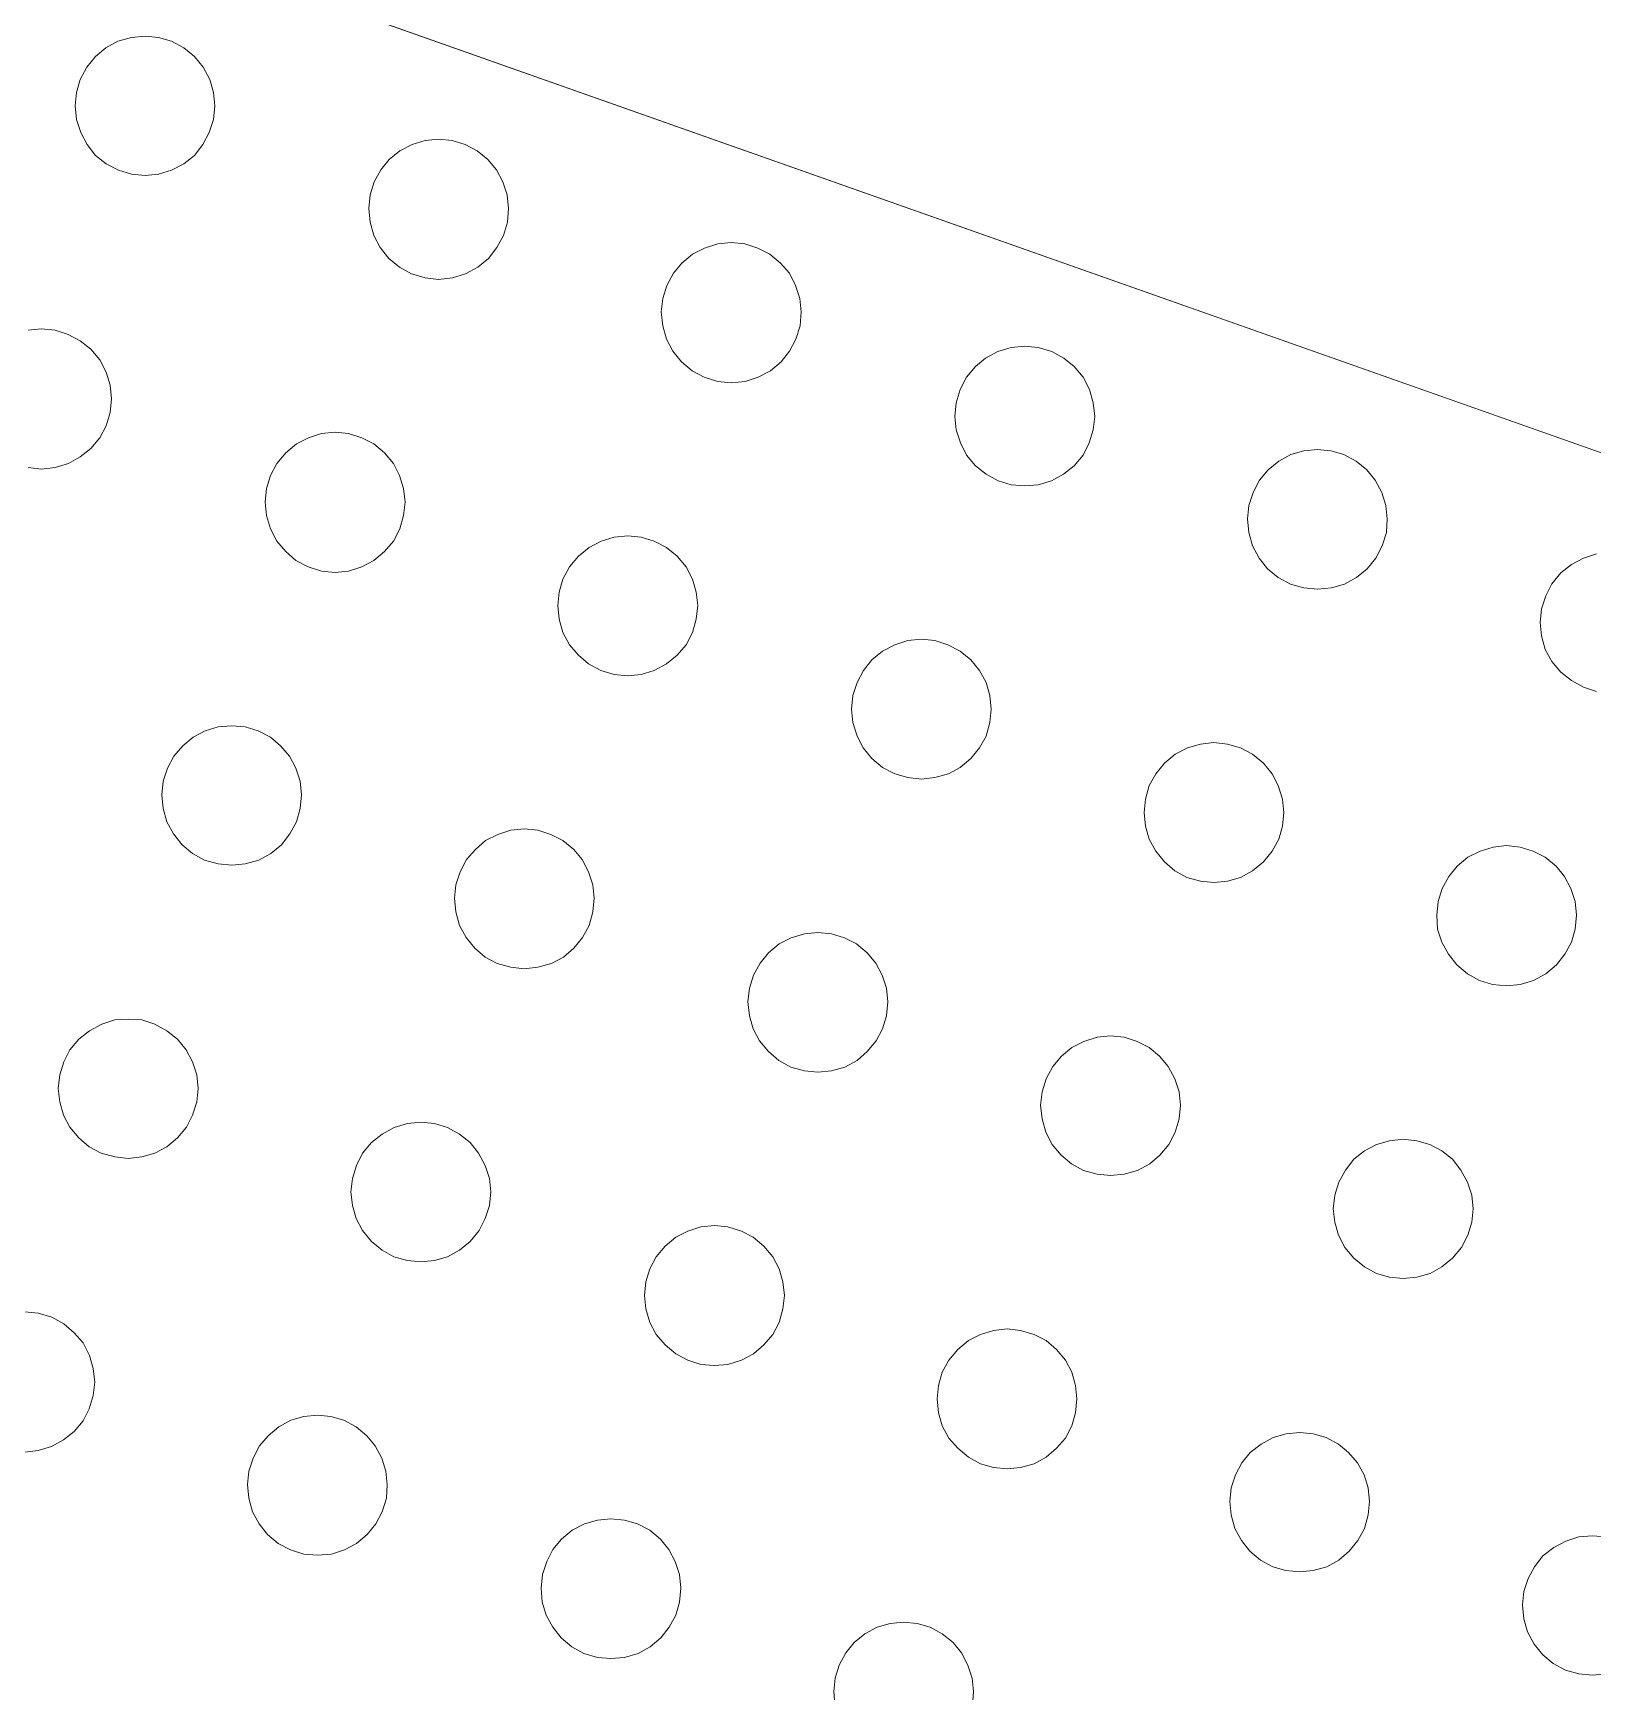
# Model space of a CAD drawing. Header units: metres. Extents: x 105146 to 106170, y 111783 to 118163.
# Drawn here: x 105896.1669 to 105896.5016, y 114674.7174 to 114675.0733 of the extents above; entities that cross this region are included whole.
import ezdxf

# ---------------------------------------------------------------- set-up
doc = ezdxf.new("R2010")
doc.units = ezdxf.units.M
doc.layers.add('20-EP-ZONA-DURA', color=253, linetype='CONTINUOUS', lineweight=13)
doc.layers.add('20-EP-ZONA-VERDE', color=84, linetype='CONTINUOUS', lineweight=13)

msp = doc.modelspace()

# ---------------------------------------------------------------- linework, layer by layer
at = {"layer": '20-EP-ZONA-DURA'}
for points in [[(105894.4305, 114672.1783), (105895.5778, 114675.3099), (105898.3659, 114674.3261), (105898.3599, 114674.3079), (105898.1501, 114674.3809), (105898.1476, 114674.3829), (105898.1447, 114674.3842), (105898.1417, 114674.385), (105898.1385, 114674.3851), (105898.0877, 114674.4027), (105898.085, 114674.4049), (105898.0819, 114674.4064), (105898.0785, 114674.4071), (105898.0751, 114674.4071), (105898.0251, 114674.4245), (105898.0229, 114674.4265), (105898.0203, 114674.4281), (105898.0175, 114674.4291), (105898.0145, 114674.4295), (105898.0115, 114674.4293), (105897.9861, 114674.4381), (105897.8545, 114674.0605), (105897.7229, 114673.6827), (105897.5911, 114673.3051)], [(105896.1658, 114674.9801), (105896.1687, 114674.9798), (105896.1716, 114674.9801), (105896.1745, 114674.981), (105896.177, 114674.9824), (105896.1793, 114674.9842), (105896.1812, 114674.9865), (105896.1826, 114674.9891), (105896.1834, 114674.9919), (105896.1837, 114674.9949), (105896.1834, 114674.9978), (105896.1826, 114675.0006), (105896.1812, 114675.0032), (105896.1793, 114675.0055), (105896.177, 114675.0073), (105896.1744, 114675.0087), (105896.1716, 114675.0096), (105896.1687, 114675.0099), (105896.1658, 114675.0096)], [(105896.5024, 114674.9616), (105896.4996, 114674.9607), (105896.497, 114674.9593), (105896.4947, 114674.9575), (105896.4928, 114674.9552), (105896.4915, 114674.9526), (105896.4906, 114674.9498), (105896.4903, 114674.9469), (105896.4903, 114674.9469), (105896.4906, 114674.944), (105896.4914, 114674.9411), (105896.4928, 114674.9385), (105896.4947, 114674.9362), (105896.497, 114674.9344), (105896.4996, 114674.933), (105896.5024, 114674.9321)], [(105896.1651, 114674.7689), (105896.168, 114674.7692), (105896.1708, 114674.7701), (105896.1734, 114674.7715), (105896.1757, 114674.7733), (105896.1776, 114674.7756), (105896.1789, 114674.7782), (105896.1798, 114674.781), (105896.1801, 114674.7839), (105896.1801, 114674.7839), (105896.1798, 114674.7868), (105896.179, 114674.7896), (105896.1776, 114674.7923), (105896.1757, 114674.7945), (105896.1735, 114674.7964), (105896.1709, 114674.7978), (105896.168, 114674.7987), (105896.1651, 114674.799)], [(105896.5044, 114674.7507), (105896.5015, 114674.7509), (105896.4986, 114674.7507), (105896.4958, 114674.7498), (105896.4932, 114674.7484), (105896.4909, 114674.7466), (105896.4891, 114674.7443), (105896.4877, 114674.7418), (105896.4868, 114674.739), (105896.4865, 114674.7361), (105896.4868, 114674.7331), (105896.4876, 114674.7303), (105896.489, 114674.7277), (105896.4909, 114674.7254), (105896.4931, 114674.7235), (105896.4957, 114674.7221), (105896.4986, 114674.7213), (105896.5015, 114674.721), (105896.5044, 114674.7213)], [(105896.3685, 114674.7146), (105896.3687, 114674.7175), (105896.3687, 114674.7175), (105896.3684, 114674.7204), (105896.3675, 114674.7232), (105896.3661, 114674.7258), (105896.3643, 114674.728), (105896.362, 114674.7299), (105896.3594, 114674.7313), (105896.3566, 114674.7321), (105896.3537, 114674.7324), (105896.3508, 114674.7321), (105896.348, 114674.7313), (105896.3454, 114674.7299), (105896.3431, 114674.728), (105896.3413, 114674.7258), (105896.3399, 114674.7232), (105896.339, 114674.7204), (105896.3387, 114674.7175), (105896.3389, 114674.7146)]]:
    msp.add_lwpolyline(points, dxfattribs=at)
for points in [[(105896.1759, 114675.0577), (105896.1762, 114675.0548), (105896.1771, 114675.052), (105896.1785, 114675.0494), (105896.1803, 114675.0471), (105896.1826, 114675.0453), (105896.1852, 114675.0439), (105896.188, 114675.0431), (105896.1909, 114675.0428), (105896.1938, 114675.0431), (105896.1966, 114675.0439), (105896.1992, 114675.0453), (105896.2015, 114675.0471), (105896.2033, 114675.0494), (105896.2047, 114675.052), (105896.2056, 114675.0548), (105896.2059, 114675.0577), (105896.2056, 114675.0606), (105896.2048, 114675.0634), (105896.2034, 114675.066), (105896.2015, 114675.0683), (105896.1992, 114675.0702), (105896.1966, 114675.0716), (105896.1938, 114675.0724), (105896.1909, 114675.0727), (105896.188, 114675.0724), (105896.1851, 114675.0716), (105896.1825, 114675.0702), (105896.1803, 114675.0683), (105896.1784, 114675.066), (105896.177, 114675.0634), (105896.1762, 114675.0606), (105896.1759, 114675.0577)], [(105896.2389, 114675.0357), (105896.2392, 114675.0328), (105896.24, 114675.0299), (105896.2414, 114675.0273), (105896.2432, 114675.025), (105896.2455, 114675.0231), (105896.2481, 114675.0217), (105896.251, 114675.0208), (105896.2539, 114675.0205), (105896.2569, 114675.0208), (105896.2597, 114675.0217), (105896.2623, 114675.0231), (105896.2646, 114675.025), (105896.2664, 114675.0273), (105896.2678, 114675.0299), (105896.2687, 114675.0328), (105896.2689, 114675.0357), (105896.2686, 114675.0386), (105896.2677, 114675.0414), (105896.2663, 114675.044), (105896.2645, 114675.0462), (105896.2622, 114675.0481), (105896.2596, 114675.0494), (105896.2568, 114675.0503), (105896.2539, 114675.0506), (105896.251, 114675.0503), (105896.2482, 114675.0494), (105896.2456, 114675.0481), (105896.2433, 114675.0462), (105896.2415, 114675.044), (105896.2401, 114675.0414), (105896.2392, 114675.0386), (105896.2389, 114675.0357)], [(105896.3017, 114675.0135), (105896.302, 114675.0105), (105896.3028, 114675.0077), (105896.3042, 114675.0051), (105896.306, 114675.0028), (105896.3083, 114675.0009), (105896.3109, 114674.9995), (105896.3138, 114674.9986), (105896.3167, 114674.9983), (105896.3197, 114674.9986), (105896.3225, 114674.9995), (105896.3251, 114675.0009), (105896.3274, 114675.0028), (105896.3292, 114675.0051), (105896.3306, 114675.0077), (105896.3315, 114675.0105), (105896.3317, 114675.0135), (105896.3314, 114675.0164), (105896.3305, 114675.0192), (105896.3292, 114675.0218), (105896.3273, 114675.024), (105896.325, 114675.0259), (105896.3224, 114675.0272), (105896.3196, 114675.0281), (105896.3167, 114675.0284), (105896.3138, 114675.0281), (105896.311, 114675.0272), (105896.3084, 114675.0259), (105896.3061, 114675.024), (105896.3043, 114675.0218), (105896.3029, 114675.0192), (105896.302, 114675.0164), (105896.3017, 114675.0135)], [(105896.3647, 114674.9911), (105896.365, 114674.9882), (105896.3659, 114674.9854), (105896.3672, 114674.9828), (105896.3691, 114674.9805), (105896.3714, 114674.9787), (105896.374, 114674.9773), (105896.3768, 114674.9764), (105896.3797, 114674.9762), (105896.3826, 114674.9764), (105896.3854, 114674.9773), (105896.388, 114674.9787), (105896.3903, 114674.9805), (105896.3922, 114674.9828), (105896.3935, 114674.9854), (105896.3944, 114674.9882), (105896.3947, 114674.9911), (105896.3944, 114674.994), (105896.3936, 114674.9969), (105896.3922, 114674.9995), (105896.3903, 114675.0018), (105896.3881, 114675.0036), (105896.3855, 114675.005), (105896.3826, 114675.0059), (105896.3797, 114675.0062), (105896.3768, 114675.0059), (105896.3739, 114675.005), (105896.3713, 114675.0036), (105896.3691, 114675.0018), (105896.3672, 114674.9995), (105896.3658, 114674.9969), (105896.365, 114674.994), (105896.3647, 114674.9911)], [(105896.2167, 114674.9727), (105896.217, 114674.9698), (105896.2178, 114674.967), (105896.2192, 114674.9643), (105896.2211, 114674.9621), (105896.2233, 114674.9602), (105896.2259, 114674.9588), (105896.2288, 114674.9579), (105896.2317, 114674.9576), (105896.2346, 114674.9579), (105896.2374, 114674.9588), (105896.24, 114674.9602), (105896.2423, 114674.9621), (105896.2442, 114674.9643), (105896.2456, 114674.967), (105896.2464, 114674.9698), (105896.2467, 114674.9727), (105896.2464, 114674.9756), (105896.2455, 114674.9784), (105896.2442, 114674.981), (105896.2423, 114674.9833), (105896.24, 114674.9852), (105896.2374, 114674.9865), (105896.2346, 114674.9874), (105896.2317, 114674.9877), (105896.2288, 114674.9874), (105896.226, 114674.9865), (105896.2234, 114674.9852), (105896.2211, 114674.9833), (105896.2192, 114674.981), (105896.2178, 114674.9784), (105896.217, 114674.9756), (105896.2167, 114674.9727)], [(105896.4275, 114674.9691), (105896.4278, 114674.9662), (105896.4286, 114674.9633), (105896.43, 114674.9607), (105896.4318, 114674.9584), (105896.4341, 114674.9565), (105896.4367, 114674.9551), (105896.4396, 114674.9543), (105896.4425, 114674.954), (105896.4455, 114674.9543), (105896.4483, 114674.9551), (105896.4509, 114674.9565), (105896.4532, 114674.9584), (105896.455, 114674.9607), (105896.4564, 114674.9633), (105896.4573, 114674.9662), (105896.4575, 114674.9691), (105896.4572, 114674.972), (105896.4563, 114674.9748), (105896.4549, 114674.9774), (105896.4531, 114674.9796), (105896.4508, 114674.9815), (105896.4482, 114674.9829), (105896.4454, 114674.9837), (105896.4425, 114674.984), (105896.4396, 114674.9837), (105896.4368, 114674.9829), (105896.4342, 114674.9815), (105896.4319, 114674.9796), (105896.4301, 114674.9774), (105896.4287, 114674.9748), (105896.4278, 114674.972), (105896.4275, 114674.9691)], [(105896.2795, 114674.9505), (105896.2798, 114674.9476), (105896.2806, 114674.9447), (105896.282, 114674.9421), (105896.2839, 114674.9399), (105896.2861, 114674.938), (105896.2887, 114674.9366), (105896.2916, 114674.9357), (105896.2945, 114674.9354), (105896.2974, 114674.9357), (105896.3002, 114674.9366), (105896.3028, 114674.938), (105896.3051, 114674.9399), (105896.307, 114674.9421), (105896.3084, 114674.9447), (105896.3092, 114674.9476), (105896.3095, 114674.9505), (105896.3092, 114674.9534), (105896.3084, 114674.9562), (105896.307, 114674.9588), (105896.3051, 114674.9611), (105896.3028, 114674.963), (105896.3002, 114674.9643), (105896.2974, 114674.9652), (105896.2945, 114674.9655), (105896.2916, 114674.9652), (105896.2888, 114674.9643), (105896.2862, 114674.963), (105896.2839, 114674.9611), (105896.282, 114674.9588), (105896.2806, 114674.9562), (105896.2798, 114674.9534), (105896.2795, 114674.9505)], [(105896.3425, 114674.9283), (105896.3428, 114674.9254), (105896.3437, 114674.9225), (105896.345, 114674.92), (105896.3469, 114674.9177), (105896.3492, 114674.9158), (105896.3518, 114674.9144), (105896.3546, 114674.9136), (105896.3575, 114674.9133), (105896.3604, 114674.9136), (105896.3633, 114674.9144), (105896.3658, 114674.9158), (105896.3681, 114674.9177), (105896.37, 114674.92), (105896.3714, 114674.9225), (105896.3722, 114674.9254), (105896.3725, 114674.9283), (105896.3722, 114674.9312), (105896.3714, 114674.934), (105896.37, 114674.9366), (105896.3681, 114674.9389), (105896.3658, 114674.9407), (105896.3632, 114674.9421), (105896.3604, 114674.943), (105896.3575, 114674.9433), (105896.3546, 114674.943), (105896.3518, 114674.9421), (105896.3492, 114674.9407), (105896.3469, 114674.9389), (105896.3451, 114674.9366), (105896.3437, 114674.934), (105896.3428, 114674.9312), (105896.3425, 114674.9283)], [(105896.1945, 114674.9099), (105896.1948, 114674.907), (105896.1956, 114674.9041), (105896.197, 114674.9015), (105896.1989, 114674.8992), (105896.2011, 114674.8973), (105896.2037, 114674.8959), (105896.2066, 114674.8951), (105896.2095, 114674.8948), (105896.2124, 114674.8951), (105896.2153, 114674.8959), (105896.2179, 114674.8973), (105896.2202, 114674.8992), (105896.222, 114674.9015), (105896.2234, 114674.9041), (105896.2242, 114674.907), (105896.2245, 114674.9099), (105896.2242, 114674.9128), (105896.2233, 114674.9156), (105896.2219, 114674.9182), (105896.22, 114674.9204), (105896.2178, 114674.9223), (105896.2152, 114674.9236), (105896.2124, 114674.9245), (105896.2095, 114674.9247), (105896.2066, 114674.9245), (105896.2038, 114674.9236), (105896.2012, 114674.9223), (105896.199, 114674.9204), (105896.1971, 114674.9182), (105896.1957, 114674.9156), (105896.1948, 114674.9128), (105896.1945, 114674.9099)], [(105896.4053, 114674.9061), (105896.4056, 114674.9032), (105896.4064, 114674.9004), (105896.4078, 114674.8978), (105896.4097, 114674.8955), (105896.4119, 114674.8936), (105896.4145, 114674.8922), (105896.4174, 114674.8914), (105896.4203, 114674.8911), (105896.4232, 114674.8914), (105896.426, 114674.8922), (105896.4286, 114674.8936), (105896.4309, 114674.8955), (105896.4328, 114674.8978), (105896.4342, 114674.9004), (105896.435, 114674.9032), (105896.4353, 114674.9061), (105896.435, 114674.909), (105896.4341, 114674.9119), (105896.4328, 114674.9144), (105896.4309, 114674.9167), (105896.4286, 114674.9186), (105896.426, 114674.92), (105896.4232, 114674.9208), (105896.4203, 114674.9211), (105896.4174, 114674.9208), (105896.4146, 114674.92), (105896.412, 114674.9186), (105896.4097, 114674.9167), (105896.4078, 114674.9144), (105896.4064, 114674.9119), (105896.4056, 114674.909), (105896.4053, 114674.9061)], [(105896.2573, 114674.8877), (105896.2576, 114674.8848), (105896.2584, 114674.8819), (105896.2598, 114674.8793), (105896.2617, 114674.877), (105896.2639, 114674.8751), (105896.2665, 114674.8737), (105896.2694, 114674.8729), (105896.2723, 114674.8726), (105896.2752, 114674.8729), (105896.2781, 114674.8737), (105896.2807, 114674.8751), (105896.2829, 114674.877), (105896.2848, 114674.8793), (105896.2862, 114674.8819), (105896.287, 114674.8848), (105896.2873, 114674.8877), (105896.287, 114674.8906), (105896.2861, 114674.8934), (105896.2847, 114674.896), (105896.2829, 114674.8982), (105896.2806, 114674.9001), (105896.278, 114674.9014), (105896.2752, 114674.9023), (105896.2723, 114674.9026), (105896.2694, 114674.9023), (105896.2666, 114674.9014), (105896.264, 114674.9001), (105896.2618, 114674.8982), (105896.2599, 114674.896), (105896.2585, 114674.8934), (105896.2576, 114674.8906), (105896.2573, 114674.8877)], [(105896.4681, 114674.8841), (105896.4683, 114674.8811), (105896.4692, 114674.8783), (105896.4706, 114674.8757), (105896.4724, 114674.8734), (105896.4747, 114674.8715), (105896.4773, 114674.8701), (105896.4801, 114674.8692), (105896.4831, 114674.8689), (105896.486, 114674.8692), (105896.4889, 114674.8701), (105896.4915, 114674.8715), (105896.4938, 114674.8734), (105896.4956, 114674.8757), (105896.497, 114674.8783), (105896.4978, 114674.8811), (105896.4981, 114674.8841), (105896.4978, 114674.887), (105896.4969, 114674.8898), (105896.4955, 114674.8924), (105896.4937, 114674.8946), (105896.4914, 114674.8965), (105896.4888, 114674.8978), (105896.486, 114674.8987), (105896.4831, 114674.899), (105896.4802, 114674.8987), (105896.4774, 114674.8978), (105896.4748, 114674.8965), (105896.4725, 114674.8946), (105896.4707, 114674.8924), (105896.4693, 114674.8898), (105896.4684, 114674.887), (105896.4681, 114674.8841)], [(105896.3203, 114674.8655), (105896.3206, 114674.8625), (105896.3214, 114674.8597), (105896.3228, 114674.8571), (105896.3247, 114674.8548), (105896.3269, 114674.8529), (105896.3295, 114674.8515), (105896.3324, 114674.8507), (105896.3353, 114674.8504), (105896.3382, 114674.8507), (105896.3411, 114674.8515), (105896.3437, 114674.8529), (105896.3459, 114674.8548), (105896.3478, 114674.8571), (105896.3492, 114674.8597), (105896.35, 114674.8625), (105896.3503, 114674.8655), (105896.35, 114674.8684), (105896.3491, 114674.8712), (105896.3477, 114674.8738), (105896.3459, 114674.876), (105896.3436, 114674.8779), (105896.341, 114674.8792), (105896.3382, 114674.8801), (105896.3353, 114674.8804), (105896.3324, 114674.8801), (105896.3296, 114674.8792), (105896.327, 114674.8779), (105896.3247, 114674.876), (105896.3229, 114674.8738), (105896.3215, 114674.8712), (105896.3206, 114674.8684), (105896.3203, 114674.8655)], [(105896.2023, 114674.8469), (105896.202, 114674.8498), (105896.2011, 114674.8526), (105896.1997, 114674.8552), (105896.1979, 114674.8575), (105896.1956, 114674.8593), (105896.193, 114674.8607), (105896.1902, 114674.8616), (105896.1873, 114674.8618), (105896.1844, 114674.8616), (105896.1816, 114674.8607), (105896.179, 114674.8593), (105896.1767, 114674.8575), (105896.1748, 114674.8552), (105896.1735, 114674.8526), (105896.1726, 114674.8498), (105896.1723, 114674.8469), (105896.1726, 114674.844), (105896.1734, 114674.8412), (105896.1748, 114674.8386), (105896.1767, 114674.8363), (105896.1789, 114674.8344), (105896.1815, 114674.833), (105896.1844, 114674.8322), (105896.1873, 114674.8319), (105896.1902, 114674.8322), (105896.193, 114674.833), (105896.1956, 114674.8344), (105896.1979, 114674.8363), (105896.1998, 114674.8386), (105896.2011, 114674.8412), (105896.202, 114674.844), (105896.2023, 114674.8469)], [(105896.3831, 114674.8433), (105896.3834, 114674.8404), (105896.3842, 114674.8375), (105896.3856, 114674.8349), (105896.3875, 114674.8326), (105896.3897, 114674.8307), (105896.3923, 114674.8293), (105896.3952, 114674.8285), (105896.3981, 114674.8282), (105896.401, 114674.8285), (105896.4039, 114674.8293), (105896.4065, 114674.8307), (105896.4087, 114674.8326), (105896.4106, 114674.8349), (105896.412, 114674.8375), (105896.4128, 114674.8404), (105896.4131, 114674.8433), (105896.4128, 114674.8462), (105896.4119, 114674.849), (105896.4105, 114674.8516), (105896.4086, 114674.8538), (105896.4064, 114674.8557), (105896.4038, 114674.857), (105896.401, 114674.8579), (105896.3981, 114674.8582), (105896.3952, 114674.8579), (105896.3924, 114674.857), (105896.3898, 114674.8557), (105896.3876, 114674.8538), (105896.3857, 114674.8516), (105896.3843, 114674.849), (105896.3834, 114674.8462), (105896.3831, 114674.8433)], [(105896.2651, 114674.8247), (105896.2648, 114674.8276), (105896.2639, 114674.8304), (105896.2625, 114674.833), (105896.2607, 114674.8353), (105896.2584, 114674.8371), (105896.2558, 114674.8385), (105896.253, 114674.8394), (105896.2501, 114674.8397), (105896.2472, 114674.8394), (105896.2444, 114674.8385), (105896.2418, 114674.8371), (105896.2395, 114674.8353), (105896.2376, 114674.833), (105896.2363, 114674.8304), (105896.2354, 114674.8276), (105896.2351, 114674.8247), (105896.2354, 114674.8218), (105896.2362, 114674.819), (105896.2376, 114674.8164), (105896.2395, 114674.8141), (105896.2418, 114674.8122), (105896.2443, 114674.8108), (105896.2472, 114674.81), (105896.2501, 114674.8097), (105896.253, 114674.81), (105896.2558, 114674.8108), (105896.2584, 114674.8122), (105896.2607, 114674.8141), (105896.2626, 114674.8164), (105896.2639, 114674.819), (105896.2648, 114674.8218), (105896.2651, 114674.8247)], [(105896.4459, 114674.8211), (105896.4462, 114674.8182), (105896.447, 114674.8154), (105896.4484, 114674.8128), (105896.4503, 114674.8105), (105896.4526, 114674.8086), (105896.4552, 114674.8072), (105896.458, 114674.8064), (105896.4609, 114674.8061), (105896.4638, 114674.8064), (105896.4667, 114674.8072), (105896.4692, 114674.8086), (105896.4715, 114674.8105), (105896.4734, 114674.8128), (105896.4748, 114674.8154), (105896.4756, 114674.8182), (105896.4759, 114674.8211), (105896.4756, 114674.824), (105896.4747, 114674.8268), (105896.4733, 114674.8294), (105896.4715, 114674.8317), (105896.4692, 114674.8335), (105896.4666, 114674.8349), (105896.4638, 114674.8357), (105896.4609, 114674.836), (105896.458, 114674.8357), (105896.4552, 114674.8349), (105896.4526, 114674.8335), (105896.4503, 114674.8317), (105896.4485, 114674.8294), (105896.4471, 114674.8268), (105896.4462, 114674.824), (105896.4459, 114674.8211)], [(105896.3281, 114674.8025), (105896.3278, 114674.8054), (105896.327, 114674.8082), (105896.3256, 114674.8108), (105896.3237, 114674.8131), (105896.3214, 114674.815), (105896.3189, 114674.8163), (105896.316, 114674.8172), (105896.3131, 114674.8175), (105896.3102, 114674.8172), (105896.3074, 114674.8163), (105896.3048, 114674.815), (105896.3025, 114674.8131), (105896.3006, 114674.8108), (105896.2992, 114674.8082), (105896.2984, 114674.8054), (105896.2981, 114674.8025), (105896.2984, 114674.7996), (105896.2992, 114674.7967), (105896.3006, 114674.7941), (105896.3025, 114674.7919), (105896.3048, 114674.79), (105896.3074, 114674.7886), (105896.3102, 114674.7877), (105896.3131, 114674.7875), (105896.316, 114674.7877), (105896.3189, 114674.7886), (105896.3215, 114674.79), (105896.3237, 114674.7919), (105896.3256, 114674.7941), (105896.327, 114674.7967), (105896.3278, 114674.7996), (105896.3281, 114674.8025)], [(105896.3909, 114674.7803), (105896.3906, 114674.7832), (105896.3898, 114674.786), (105896.3884, 114674.7886), (105896.3865, 114674.7909), (105896.3843, 114674.7928), (105896.3817, 114674.7941), (105896.3788, 114674.795), (105896.3759, 114674.7953), (105896.373, 114674.795), (105896.3702, 114674.7941), (105896.3676, 114674.7928), (105896.3653, 114674.7909), (105896.3634, 114674.7886), (105896.362, 114674.786), (105896.3612, 114674.7832), (105896.3609, 114674.7803), (105896.3612, 114674.7773), (105896.362, 114674.7745), (105896.3634, 114674.7719), (105896.3653, 114674.7697), (105896.3676, 114674.7678), (105896.3702, 114674.7664), (105896.373, 114674.7656), (105896.3759, 114674.7653), (105896.3788, 114674.7656), (105896.3817, 114674.7664), (105896.3843, 114674.7678), (105896.3865, 114674.7697), (105896.3884, 114674.7719), (105896.3898, 114674.7745), (105896.3906, 114674.7773), (105896.3909, 114674.7803)], [(105896.2429, 114674.7619), (105896.2426, 114674.7648), (105896.2417, 114674.7676), (105896.2403, 114674.7702), (105896.2385, 114674.7724), (105896.2362, 114674.7743), (105896.2336, 114674.7757), (105896.2308, 114674.7765), (105896.2279, 114674.7768), (105896.225, 114674.7765), (105896.2222, 114674.7757), (105896.2196, 114674.7743), (105896.2173, 114674.7724), (105896.2155, 114674.7702), (105896.2141, 114674.7676), (105896.2132, 114674.7648), (105896.2129, 114674.7619), (105896.2132, 114674.759), (105896.214, 114674.7561), (105896.2154, 114674.7535), (105896.2172, 114674.7512), (105896.2195, 114674.7493), (105896.2221, 114674.7479), (105896.225, 114674.747), (105896.2279, 114674.7468), (105896.2309, 114674.747), (105896.2337, 114674.7479), (105896.2363, 114674.7493), (105896.2386, 114674.7512), (105896.2404, 114674.7535), (105896.2418, 114674.7561), (105896.2427, 114674.759), (105896.2429, 114674.7619)], [(105896.4537, 114674.7583), (105896.4534, 114674.7612), (105896.4525, 114674.764), (105896.4511, 114674.7666), (105896.4492, 114674.7688), (105896.447, 114674.7706), (105896.4444, 114674.772), (105896.4416, 114674.7728), (105896.4387, 114674.7731), (105896.4358, 114674.7728), (105896.433, 114674.772), (105896.4304, 114674.7706), (105896.4281, 114674.7688), (105896.4263, 114674.7666), (105896.4249, 114674.764), (105896.424, 114674.7612), (105896.4237, 114674.7583), (105896.424, 114674.7554), (105896.4248, 114674.7525), (105896.4262, 114674.7499), (105896.428, 114674.7476), (105896.4303, 114674.7457), (105896.4329, 114674.7443), (105896.4357, 114674.7435), (105896.4387, 114674.7432), (105896.4416, 114674.7435), (105896.4445, 114674.7443), (105896.4471, 114674.7457), (105896.4493, 114674.7476), (105896.4512, 114674.7499), (105896.4526, 114674.7525), (105896.4534, 114674.7554), (105896.4537, 114674.7583)], [(105896.3059, 114674.7397), (105896.3056, 114674.7426), (105896.3047, 114674.7454), (105896.3033, 114674.748), (105896.3015, 114674.7502), (105896.2992, 114674.7521), (105896.2966, 114674.7535), (105896.2938, 114674.7543), (105896.2909, 114674.7546), (105896.288, 114674.7543), (105896.2852, 114674.7535), (105896.2826, 114674.7521), (105896.2803, 114674.7502), (105896.2784, 114674.748), (105896.2771, 114674.7454), (105896.2762, 114674.7426), (105896.2759, 114674.7397), (105896.2761, 114674.7367), (105896.277, 114674.7339), (105896.2784, 114674.7313), (105896.2802, 114674.729), (105896.2825, 114674.7271), (105896.2851, 114674.7257), (105896.288, 114674.7248), (105896.2909, 114674.7246), (105896.2938, 114674.7248), (105896.2967, 114674.7257), (105896.2993, 114674.7271), (105896.3016, 114674.729), (105896.3034, 114674.7313), (105896.3048, 114674.7339), (105896.3056, 114674.7367), (105896.3059, 114674.7397)]]:
    msp.add_lwpolyline(points, close=True, dxfattribs=at)
at = {"layer": '20-EP-ZONA-VERDE'}
for points in [[(105898.3959, 114674.4216), (105898.5847, 114674.3549), (105900.8493, 114673.5559), (105900.8559, 114673.5535), (105900.8225, 114673.4593), (105900.8185, 114673.4607), (105898.5545, 114674.2595), (105898.3659, 114674.3261), (105895.5779, 114675.3099), (105895.6111, 114675.4043), (105898.3959, 114674.4216)], [(105896.2059, 114675.0577), (105896.2056, 114675.0548), (105896.2047, 114675.052), (105896.2033, 114675.0494), (105896.2015, 114675.0471), (105896.1992, 114675.0453), (105896.1966, 114675.0439), (105896.1938, 114675.0431), (105896.1909, 114675.0428), (105896.188, 114675.0431), (105896.1852, 114675.0439), (105896.1826, 114675.0453), (105896.1803, 114675.0471), (105896.1785, 114675.0494), (105896.1771, 114675.052), (105896.1762, 114675.0548), (105896.1759, 114675.0577), (105896.1762, 114675.0606), (105896.177, 114675.0634), (105896.1784, 114675.066), (105896.1803, 114675.0683), (105896.1825, 114675.0702), (105896.1851, 114675.0716), (105896.188, 114675.0724), (105896.1909, 114675.0727), (105896.1938, 114675.0724), (105896.1966, 114675.0716), (105896.1992, 114675.0702), (105896.2015, 114675.0683), (105896.2034, 114675.066), (105896.2048, 114675.0634), (105896.2056, 114675.0606), (105896.2059, 114675.0577)], [(105896.2689, 114675.0357), (105896.2687, 114675.0328), (105896.2678, 114675.0299), (105896.2664, 114675.0273), (105896.2646, 114675.025), (105896.2623, 114675.0231), (105896.2597, 114675.0217), (105896.2569, 114675.0208), (105896.2539, 114675.0205), (105896.251, 114675.0208), (105896.2481, 114675.0217), (105896.2455, 114675.0231), (105896.2432, 114675.025), (105896.2414, 114675.0273), (105896.24, 114675.0299), (105896.2392, 114675.0328), (105896.2389, 114675.0357), (105896.2392, 114675.0386), (105896.2401, 114675.0414), (105896.2415, 114675.044), (105896.2433, 114675.0462), (105896.2456, 114675.0481), (105896.2482, 114675.0494), (105896.251, 114675.0503), (105896.2539, 114675.0506), (105896.2568, 114675.0503), (105896.2596, 114675.0494), (105896.2622, 114675.0481), (105896.2645, 114675.0462), (105896.2663, 114675.044), (105896.2677, 114675.0414), (105896.2686, 114675.0386), (105896.2689, 114675.0357)], [(105896.3317, 114675.0135), (105896.3315, 114675.0105), (105896.3306, 114675.0077), (105896.3292, 114675.0051), (105896.3274, 114675.0028), (105896.3251, 114675.0009), (105896.3225, 114674.9995), (105896.3197, 114674.9986), (105896.3167, 114674.9983), (105896.3138, 114674.9986), (105896.3109, 114674.9995), (105896.3083, 114675.0009), (105896.306, 114675.0028), (105896.3042, 114675.0051), (105896.3028, 114675.0077), (105896.302, 114675.0105), (105896.3017, 114675.0135), (105896.302, 114675.0164), (105896.3029, 114675.0192), (105896.3043, 114675.0218), (105896.3061, 114675.024), (105896.3084, 114675.0259), (105896.311, 114675.0272), (105896.3138, 114675.0281), (105896.3167, 114675.0284), (105896.3196, 114675.0281), (105896.3224, 114675.0272), (105896.325, 114675.0259), (105896.3273, 114675.024), (105896.3292, 114675.0218), (105896.3305, 114675.0192), (105896.3314, 114675.0164), (105896.3317, 114675.0135)], [(105896.3947, 114674.9911), (105896.3944, 114674.9882), (105896.3935, 114674.9854), (105896.3922, 114674.9828), (105896.3903, 114674.9805), (105896.388, 114674.9787), (105896.3854, 114674.9773), (105896.3826, 114674.9764), (105896.3797, 114674.9762), (105896.3768, 114674.9764), (105896.374, 114674.9773), (105896.3714, 114674.9787), (105896.3691, 114674.9805), (105896.3672, 114674.9828), (105896.3659, 114674.9854), (105896.365, 114674.9882), (105896.3647, 114674.9911), (105896.365, 114674.994), (105896.3658, 114674.9969), (105896.3672, 114674.9995), (105896.3691, 114675.0018), (105896.3713, 114675.0036), (105896.3739, 114675.005), (105896.3768, 114675.0059), (105896.3797, 114675.0062), (105896.3826, 114675.0059), (105896.3855, 114675.005), (105896.3881, 114675.0036), (105896.3903, 114675.0018), (105896.3922, 114674.9995), (105896.3936, 114674.9969), (105896.3944, 114674.994), (105896.3947, 114674.9911)], [(105896.2467, 114674.9727), (105896.2464, 114674.9698), (105896.2456, 114674.967), (105896.2442, 114674.9643), (105896.2423, 114674.9621), (105896.24, 114674.9602), (105896.2374, 114674.9588), (105896.2346, 114674.9579), (105896.2317, 114674.9576), (105896.2288, 114674.9579), (105896.2259, 114674.9588), (105896.2233, 114674.9602), (105896.2211, 114674.9621), (105896.2192, 114674.9643), (105896.2178, 114674.967), (105896.217, 114674.9698), (105896.2167, 114674.9727), (105896.217, 114674.9756), (105896.2178, 114674.9784), (105896.2192, 114674.981), (105896.2211, 114674.9833), (105896.2234, 114674.9852), (105896.226, 114674.9865), (105896.2288, 114674.9874), (105896.2317, 114674.9877), (105896.2346, 114674.9874), (105896.2374, 114674.9865), (105896.24, 114674.9852), (105896.2423, 114674.9833), (105896.2442, 114674.981), (105896.2455, 114674.9784), (105896.2464, 114674.9756), (105896.2467, 114674.9727)], [(105896.4575, 114674.9691), (105896.4573, 114674.9662), (105896.4564, 114674.9633), (105896.455, 114674.9607), (105896.4532, 114674.9584), (105896.4509, 114674.9565), (105896.4483, 114674.9551), (105896.4455, 114674.9543), (105896.4425, 114674.954), (105896.4396, 114674.9543), (105896.4367, 114674.9551), (105896.4341, 114674.9565), (105896.4318, 114674.9584), (105896.43, 114674.9607), (105896.4286, 114674.9633), (105896.4278, 114674.9662), (105896.4275, 114674.9691), (105896.4278, 114674.972), (105896.4287, 114674.9748), (105896.4301, 114674.9774), (105896.4319, 114674.9796), (105896.4342, 114674.9815), (105896.4368, 114674.9829), (105896.4396, 114674.9837), (105896.4425, 114674.984), (105896.4454, 114674.9837), (105896.4482, 114674.9829), (105896.4508, 114674.9815), (105896.4531, 114674.9796), (105896.4549, 114674.9774), (105896.4563, 114674.9748), (105896.4572, 114674.972), (105896.4575, 114674.9691)], [(105896.3095, 114674.9505), (105896.3092, 114674.9476), (105896.3084, 114674.9447), (105896.307, 114674.9421), (105896.3051, 114674.9399), (105896.3028, 114674.938), (105896.3002, 114674.9366), (105896.2974, 114674.9357), (105896.2945, 114674.9354), (105896.2916, 114674.9357), (105896.2887, 114674.9366), (105896.2861, 114674.938), (105896.2839, 114674.9399), (105896.282, 114674.9421), (105896.2806, 114674.9447), (105896.2798, 114674.9476), (105896.2795, 114674.9505), (105896.2798, 114674.9534), (105896.2806, 114674.9562), (105896.282, 114674.9588), (105896.2839, 114674.9611), (105896.2862, 114674.963), (105896.2888, 114674.9643), (105896.2916, 114674.9652), (105896.2945, 114674.9655), (105896.2974, 114674.9652), (105896.3002, 114674.9643), (105896.3028, 114674.963), (105896.3051, 114674.9611), (105896.307, 114674.9588), (105896.3084, 114674.9562), (105896.3092, 114674.9534), (105896.3095, 114674.9505)], [(105896.3725, 114674.9283), (105896.3722, 114674.9254), (105896.3714, 114674.9225), (105896.37, 114674.92), (105896.3681, 114674.9177), (105896.3658, 114674.9158), (105896.3633, 114674.9144), (105896.3604, 114674.9136), (105896.3575, 114674.9133), (105896.3546, 114674.9136), (105896.3518, 114674.9144), (105896.3492, 114674.9158), (105896.3469, 114674.9177), (105896.345, 114674.92), (105896.3437, 114674.9225), (105896.3428, 114674.9254), (105896.3425, 114674.9283), (105896.3428, 114674.9312), (105896.3437, 114674.934), (105896.3451, 114674.9366), (105896.3469, 114674.9389), (105896.3492, 114674.9407), (105896.3518, 114674.9421), (105896.3546, 114674.943), (105896.3575, 114674.9433), (105896.3604, 114674.943), (105896.3632, 114674.9421), (105896.3658, 114674.9407), (105896.3681, 114674.9389), (105896.37, 114674.9366), (105896.3714, 114674.934), (105896.3722, 114674.9312), (105896.3725, 114674.9283)], [(105896.2245, 114674.9099), (105896.2242, 114674.907), (105896.2234, 114674.9041), (105896.222, 114674.9015), (105896.2202, 114674.8992), (105896.2179, 114674.8973), (105896.2153, 114674.8959), (105896.2124, 114674.8951), (105896.2095, 114674.8948), (105896.2066, 114674.8951), (105896.2037, 114674.8959), (105896.2011, 114674.8973), (105896.1989, 114674.8992), (105896.197, 114674.9015), (105896.1956, 114674.9041), (105896.1948, 114674.907), (105896.1945, 114674.9099), (105896.1948, 114674.9128), (105896.1957, 114674.9156), (105896.1971, 114674.9182), (105896.199, 114674.9204), (105896.2012, 114674.9223), (105896.2038, 114674.9236), (105896.2066, 114674.9245), (105896.2095, 114674.9247), (105896.2124, 114674.9245), (105896.2152, 114674.9236), (105896.2178, 114674.9223), (105896.22, 114674.9204), (105896.2219, 114674.9182), (105896.2233, 114674.9156), (105896.2242, 114674.9128), (105896.2245, 114674.9099)], [(105896.4353, 114674.9061), (105896.435, 114674.9032), (105896.4342, 114674.9004), (105896.4328, 114674.8978), (105896.4309, 114674.8955), (105896.4286, 114674.8936), (105896.426, 114674.8922), (105896.4232, 114674.8914), (105896.4203, 114674.8911), (105896.4174, 114674.8914), (105896.4145, 114674.8922), (105896.4119, 114674.8936), (105896.4097, 114674.8955), (105896.4078, 114674.8978), (105896.4064, 114674.9004), (105896.4056, 114674.9032), (105896.4053, 114674.9061), (105896.4056, 114674.909), (105896.4064, 114674.9119), (105896.4078, 114674.9144), (105896.4097, 114674.9167), (105896.412, 114674.9186), (105896.4146, 114674.92), (105896.4174, 114674.9208), (105896.4203, 114674.9211), (105896.4232, 114674.9208), (105896.426, 114674.92), (105896.4286, 114674.9186), (105896.4309, 114674.9167), (105896.4328, 114674.9144), (105896.4341, 114674.9119), (105896.435, 114674.909), (105896.4353, 114674.9061)], [(105896.2873, 114674.8877), (105896.287, 114674.8848), (105896.2862, 114674.8819), (105896.2848, 114674.8793), (105896.2829, 114674.877), (105896.2807, 114674.8751), (105896.2781, 114674.8737), (105896.2752, 114674.8729), (105896.2723, 114674.8726), (105896.2694, 114674.8729), (105896.2665, 114674.8737), (105896.2639, 114674.8751), (105896.2617, 114674.877), (105896.2598, 114674.8793), (105896.2584, 114674.8819), (105896.2576, 114674.8848), (105896.2573, 114674.8877), (105896.2576, 114674.8906), (105896.2585, 114674.8934), (105896.2599, 114674.896), (105896.2618, 114674.8982), (105896.264, 114674.9001), (105896.2666, 114674.9014), (105896.2694, 114674.9023), (105896.2723, 114674.9026), (105896.2752, 114674.9023), (105896.278, 114674.9014), (105896.2806, 114674.9001), (105896.2829, 114674.8982), (105896.2847, 114674.896), (105896.2861, 114674.8934), (105896.287, 114674.8906), (105896.2873, 114674.8877)], [(105896.4981, 114674.8841), (105896.4978, 114674.8811), (105896.497, 114674.8783), (105896.4956, 114674.8757), (105896.4938, 114674.8734), (105896.4915, 114674.8715), (105896.4889, 114674.8701), (105896.486, 114674.8692), (105896.4831, 114674.8689), (105896.4801, 114674.8692), (105896.4773, 114674.8701), (105896.4747, 114674.8715), (105896.4724, 114674.8734), (105896.4706, 114674.8757), (105896.4692, 114674.8783), (105896.4683, 114674.8811), (105896.4681, 114674.8841), (105896.4684, 114674.887), (105896.4693, 114674.8898), (105896.4707, 114674.8924), (105896.4725, 114674.8946), (105896.4748, 114674.8965), (105896.4774, 114674.8978), (105896.4802, 114674.8987), (105896.4831, 114674.899), (105896.486, 114674.8987), (105896.4888, 114674.8978), (105896.4914, 114674.8965), (105896.4937, 114674.8946), (105896.4955, 114674.8924), (105896.4969, 114674.8898), (105896.4978, 114674.887), (105896.4981, 114674.8841)], [(105896.3503, 114674.8655), (105896.35, 114674.8625), (105896.3492, 114674.8597), (105896.3478, 114674.8571), (105896.3459, 114674.8548), (105896.3437, 114674.8529), (105896.3411, 114674.8515), (105896.3382, 114674.8507), (105896.3353, 114674.8504), (105896.3324, 114674.8507), (105896.3295, 114674.8515), (105896.3269, 114674.8529), (105896.3247, 114674.8548), (105896.3228, 114674.8571), (105896.3214, 114674.8597), (105896.3206, 114674.8625), (105896.3203, 114674.8655), (105896.3206, 114674.8684), (105896.3215, 114674.8712), (105896.3229, 114674.8738), (105896.3247, 114674.876), (105896.327, 114674.8779), (105896.3296, 114674.8792), (105896.3324, 114674.8801), (105896.3353, 114674.8804), (105896.3382, 114674.8801), (105896.341, 114674.8792), (105896.3436, 114674.8779), (105896.3459, 114674.876), (105896.3477, 114674.8738), (105896.3491, 114674.8712), (105896.35, 114674.8684), (105896.3503, 114674.8655)], [(105896.2023, 114674.8469), (105896.202, 114674.844), (105896.2011, 114674.8412), (105896.1998, 114674.8386), (105896.1979, 114674.8363), (105896.1956, 114674.8344), (105896.193, 114674.833), (105896.1902, 114674.8322), (105896.1873, 114674.8319), (105896.1844, 114674.8322), (105896.1815, 114674.833), (105896.1789, 114674.8344), (105896.1767, 114674.8363), (105896.1748, 114674.8386), (105896.1734, 114674.8412), (105896.1726, 114674.844), (105896.1723, 114674.8469), (105896.1726, 114674.8498), (105896.1735, 114674.8526), (105896.1748, 114674.8552), (105896.1767, 114674.8575), (105896.179, 114674.8593), (105896.1816, 114674.8607), (105896.1844, 114674.8616), (105896.1873, 114674.8618), (105896.1902, 114674.8616), (105896.193, 114674.8607), (105896.1956, 114674.8593), (105896.1979, 114674.8575), (105896.1997, 114674.8552), (105896.2011, 114674.8526), (105896.202, 114674.8498), (105896.2023, 114674.8469)], [(105896.4131, 114674.8433), (105896.4128, 114674.8404), (105896.412, 114674.8375), (105896.4106, 114674.8349), (105896.4087, 114674.8326), (105896.4065, 114674.8307), (105896.4039, 114674.8293), (105896.401, 114674.8285), (105896.3981, 114674.8282), (105896.3952, 114674.8285), (105896.3923, 114674.8293), (105896.3897, 114674.8307), (105896.3875, 114674.8326), (105896.3856, 114674.8349), (105896.3842, 114674.8375), (105896.3834, 114674.8404), (105896.3831, 114674.8433), (105896.3834, 114674.8462), (105896.3843, 114674.849), (105896.3857, 114674.8516), (105896.3876, 114674.8538), (105896.3898, 114674.8557), (105896.3924, 114674.857), (105896.3952, 114674.8579), (105896.3981, 114674.8582), (105896.401, 114674.8579), (105896.4038, 114674.857), (105896.4064, 114674.8557), (105896.4086, 114674.8538), (105896.4105, 114674.8516), (105896.4119, 114674.849), (105896.4128, 114674.8462), (105896.4131, 114674.8433)], [(105896.2651, 114674.8247), (105896.2648, 114674.8218), (105896.2639, 114674.819), (105896.2626, 114674.8164), (105896.2607, 114674.8141), (105896.2584, 114674.8122), (105896.2558, 114674.8108), (105896.253, 114674.81), (105896.2501, 114674.8097), (105896.2472, 114674.81), (105896.2443, 114674.8108), (105896.2418, 114674.8122), (105896.2395, 114674.8141), (105896.2376, 114674.8164), (105896.2362, 114674.819), (105896.2354, 114674.8218), (105896.2351, 114674.8247), (105896.2354, 114674.8276), (105896.2363, 114674.8304), (105896.2376, 114674.833), (105896.2395, 114674.8353), (105896.2418, 114674.8371), (105896.2444, 114674.8385), (105896.2472, 114674.8394), (105896.2501, 114674.8397), (105896.253, 114674.8394), (105896.2558, 114674.8385), (105896.2584, 114674.8371), (105896.2607, 114674.8353), (105896.2625, 114674.833), (105896.2639, 114674.8304), (105896.2648, 114674.8276), (105896.2651, 114674.8247)], [(105896.4759, 114674.8211), (105896.4756, 114674.8182), (105896.4748, 114674.8154), (105896.4734, 114674.8128), (105896.4715, 114674.8105), (105896.4692, 114674.8086), (105896.4667, 114674.8072), (105896.4638, 114674.8064), (105896.4609, 114674.8061), (105896.458, 114674.8064), (105896.4552, 114674.8072), (105896.4526, 114674.8086), (105896.4503, 114674.8105), (105896.4484, 114674.8128), (105896.447, 114674.8154), (105896.4462, 114674.8182), (105896.4459, 114674.8211), (105896.4462, 114674.824), (105896.4471, 114674.8268), (105896.4485, 114674.8294), (105896.4503, 114674.8317), (105896.4526, 114674.8335), (105896.4552, 114674.8349), (105896.458, 114674.8357), (105896.4609, 114674.836), (105896.4638, 114674.8357), (105896.4666, 114674.8349), (105896.4692, 114674.8335), (105896.4715, 114674.8317), (105896.4733, 114674.8294), (105896.4747, 114674.8268), (105896.4756, 114674.824), (105896.4759, 114674.8211)], [(105896.3281, 114674.8025), (105896.3278, 114674.7996), (105896.327, 114674.7967), (105896.3256, 114674.7941), (105896.3237, 114674.7919), (105896.3215, 114674.79), (105896.3189, 114674.7886), (105896.316, 114674.7877), (105896.3131, 114674.7875), (105896.3102, 114674.7877), (105896.3074, 114674.7886), (105896.3048, 114674.79), (105896.3025, 114674.7919), (105896.3006, 114674.7941), (105896.2992, 114674.7967), (105896.2984, 114674.7996), (105896.2981, 114674.8025), (105896.2984, 114674.8054), (105896.2992, 114674.8082), (105896.3006, 114674.8108), (105896.3025, 114674.8131), (105896.3048, 114674.815), (105896.3074, 114674.8163), (105896.3102, 114674.8172), (105896.3131, 114674.8175), (105896.316, 114674.8172), (105896.3189, 114674.8163), (105896.3214, 114674.815), (105896.3237, 114674.8131), (105896.3256, 114674.8108), (105896.327, 114674.8082), (105896.3278, 114674.8054), (105896.3281, 114674.8025)], [(105896.3909, 114674.7803), (105896.3906, 114674.7773), (105896.3898, 114674.7745), (105896.3884, 114674.7719), (105896.3865, 114674.7697), (105896.3843, 114674.7678), (105896.3817, 114674.7664), (105896.3788, 114674.7656), (105896.3759, 114674.7653), (105896.373, 114674.7656), (105896.3702, 114674.7664), (105896.3676, 114674.7678), (105896.3653, 114674.7697), (105896.3634, 114674.7719), (105896.362, 114674.7745), (105896.3612, 114674.7773), (105896.3609, 114674.7803), (105896.3612, 114674.7832), (105896.362, 114674.786), (105896.3634, 114674.7886), (105896.3653, 114674.7909), (105896.3676, 114674.7928), (105896.3702, 114674.7941), (105896.373, 114674.795), (105896.3759, 114674.7953), (105896.3788, 114674.795), (105896.3817, 114674.7941), (105896.3843, 114674.7928), (105896.3865, 114674.7909), (105896.3884, 114674.7886), (105896.3898, 114674.786), (105896.3906, 114674.7832), (105896.3909, 114674.7803)], [(105896.2429, 114674.7619), (105896.2427, 114674.759), (105896.2418, 114674.7561), (105896.2404, 114674.7535), (105896.2386, 114674.7512), (105896.2363, 114674.7493), (105896.2337, 114674.7479), (105896.2309, 114674.747), (105896.2279, 114674.7468), (105896.225, 114674.747), (105896.2221, 114674.7479), (105896.2195, 114674.7493), (105896.2172, 114674.7512), (105896.2154, 114674.7535), (105896.214, 114674.7561), (105896.2132, 114674.759), (105896.2129, 114674.7619), (105896.2132, 114674.7648), (105896.2141, 114674.7676), (105896.2155, 114674.7702), (105896.2173, 114674.7724), (105896.2196, 114674.7743), (105896.2222, 114674.7757), (105896.225, 114674.7765), (105896.2279, 114674.7768), (105896.2308, 114674.7765), (105896.2336, 114674.7757), (105896.2362, 114674.7743), (105896.2385, 114674.7724), (105896.2403, 114674.7702), (105896.2417, 114674.7676), (105896.2426, 114674.7648), (105896.2429, 114674.7619)], [(105896.4537, 114674.7583), (105896.4534, 114674.7554), (105896.4526, 114674.7525), (105896.4512, 114674.7499), (105896.4493, 114674.7476), (105896.4471, 114674.7457), (105896.4445, 114674.7443), (105896.4416, 114674.7435), (105896.4387, 114674.7432), (105896.4357, 114674.7435), (105896.4329, 114674.7443), (105896.4303, 114674.7457), (105896.428, 114674.7476), (105896.4262, 114674.7499), (105896.4248, 114674.7525), (105896.424, 114674.7554), (105896.4237, 114674.7583), (105896.424, 114674.7612), (105896.4249, 114674.764), (105896.4263, 114674.7666), (105896.4281, 114674.7688), (105896.4304, 114674.7706), (105896.433, 114674.772), (105896.4358, 114674.7728), (105896.4387, 114674.7731), (105896.4416, 114674.7728), (105896.4444, 114674.772), (105896.447, 114674.7706), (105896.4492, 114674.7688), (105896.4511, 114674.7666), (105896.4525, 114674.764), (105896.4534, 114674.7612), (105896.4537, 114674.7583)], [(105896.3059, 114674.7397), (105896.3056, 114674.7367), (105896.3048, 114674.7339), (105896.3034, 114674.7313), (105896.3016, 114674.729), (105896.2993, 114674.7271), (105896.2967, 114674.7257), (105896.2938, 114674.7248), (105896.2909, 114674.7246), (105896.288, 114674.7248), (105896.2851, 114674.7257), (105896.2825, 114674.7271), (105896.2802, 114674.729), (105896.2784, 114674.7313), (105896.277, 114674.7339), (105896.2761, 114674.7367), (105896.2759, 114674.7397), (105896.2762, 114674.7426), (105896.2771, 114674.7454), (105896.2784, 114674.748), (105896.2803, 114674.7502), (105896.2826, 114674.7521), (105896.2852, 114674.7535), (105896.288, 114674.7543), (105896.2909, 114674.7546), (105896.2938, 114674.7543), (105896.2966, 114674.7535), (105896.2992, 114674.7521), (105896.3015, 114674.7502), (105896.3033, 114674.748), (105896.3047, 114674.7454), (105896.3056, 114674.7426), (105896.3059, 114674.7397)]]:
    msp.add_lwpolyline(points, close=True, dxfattribs=at)
for points in [[(105896.1658, 114675.0096), (105896.1687, 114675.0099), (105896.1716, 114675.0096), (105896.1744, 114675.0087), (105896.177, 114675.0073), (105896.1793, 114675.0055), (105896.1812, 114675.0032), (105896.1826, 114675.0006), (105896.1834, 114674.9978), (105896.1837, 114674.9949), (105896.1837, 114674.9949), (105896.1834, 114674.9919), (105896.1826, 114674.9891), (105896.1812, 114674.9865), (105896.1793, 114674.9842), (105896.177, 114674.9824), (105896.1745, 114674.981), (105896.1716, 114674.9801), (105896.1687, 114674.9798), (105896.1658, 114674.9801)], [(105896.5024, 114674.9321), (105896.4996, 114674.933), (105896.497, 114674.9344), (105896.4947, 114674.9362), (105896.4928, 114674.9385), (105896.4914, 114674.9411), (105896.4906, 114674.944), (105896.4903, 114674.9469), (105896.4906, 114674.9498), (105896.4915, 114674.9526), (105896.4928, 114674.9552), (105896.4947, 114674.9575), (105896.497, 114674.9593), (105896.4996, 114674.9607), (105896.5024, 114674.9616)], [(105896.1651, 114674.799), (105896.168, 114674.7987), (105896.1709, 114674.7978), (105896.1735, 114674.7964), (105896.1757, 114674.7945), (105896.1776, 114674.7923), (105896.179, 114674.7896), (105896.1798, 114674.7868), (105896.1801, 114674.7839), (105896.1801, 114674.7839), (105896.1798, 114674.781), (105896.1789, 114674.7782), (105896.1776, 114674.7756), (105896.1757, 114674.7733), (105896.1734, 114674.7715), (105896.1708, 114674.7701), (105896.168, 114674.7692), (105896.1651, 114674.7689)], [(105896.5044, 114674.7213), (105896.5015, 114674.721), (105896.4986, 114674.7213), (105896.4957, 114674.7221), (105896.4931, 114674.7235), (105896.4909, 114674.7254), (105896.489, 114674.7277), (105896.4876, 114674.7303), (105896.4868, 114674.7331), (105896.4865, 114674.7361), (105896.4868, 114674.739), (105896.4877, 114674.7418), (105896.4891, 114674.7443), (105896.4909, 114674.7466), (105896.4932, 114674.7484), (105896.4958, 114674.7498), (105896.4986, 114674.7507), (105896.5015, 114674.7509), (105896.5044, 114674.7507)], [(105896.3389, 114674.7146), (105896.3387, 114674.7175), (105896.339, 114674.7204), (105896.3399, 114674.7232), (105896.3413, 114674.7258), (105896.3431, 114674.728), (105896.3454, 114674.7299), (105896.348, 114674.7313), (105896.3508, 114674.7321), (105896.3537, 114674.7324), (105896.3566, 114674.7321), (105896.3594, 114674.7313), (105896.362, 114674.7299), (105896.3643, 114674.728), (105896.3661, 114674.7258), (105896.3675, 114674.7232), (105896.3684, 114674.7204), (105896.3687, 114674.7175), (105896.3687, 114674.7175), (105896.3685, 114674.7146)]]:
    msp.add_lwpolyline(points, dxfattribs=at)

doc.saveas('drawing.dxf')
